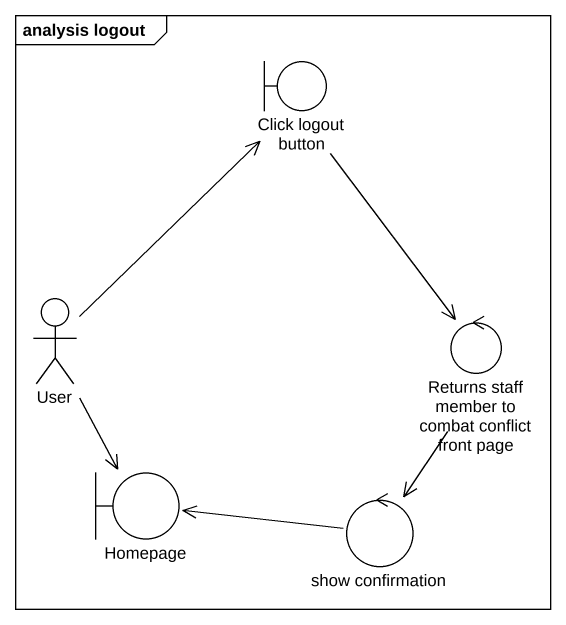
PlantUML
@startuml
mainframe analysis logout
boundary "Click logout button" as Click_logout_button
actor User
control "Returns staff member to combat conflict front page" as Returns_staff_member_to
boundary Homepage
control "show confirmation" as show_confirmation
Click_logout_button --> Returns_staff_member_to
User -up-> Click_logout_button
User --> Homepage
Returns_staff_member_to --> show_confirmation
show_confirmation -left-> Homepage
@enduml
